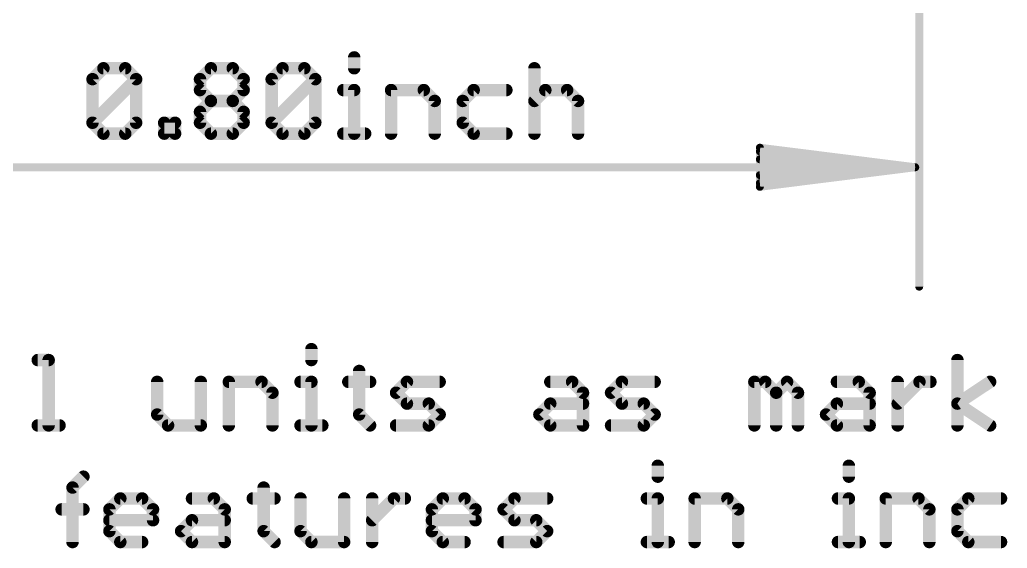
# Model space of a CAD drawing. Extents: x -40 to 67, y -21 to 32.
# Drawn here: x 5.64 to 21.76, y -10.54 to -1.91 of the extents above; entities that cross this region are included whole.
import ezdxf

# ---------------------------------------------------------------- set-up
doc = ezdxf.new("R2010")
doc.units = 0
doc.layers.add('47', color=253, linetype='CONTINUOUS')

msp = doc.modelspace()

# ---------------------------------------------------------------- linework, layer by layer
at = {"layer": '47'}
for points, const_width in [([(20.32, 0), (20.32, -6.268)], 0.13), ([(11.1004, -2.5232), (11.1004, -2.7012)], 0.2032), ([(6.8296, -2.8791), (7.0076, -2.7012)], 0.2032), ([(7.0076, -2.7012), (7.3635, -2.7012)], 0.2032), ([(7.3635, -2.7012), (7.5414, -2.8791)], 0.2032), ([(8.5837, -2.8791), (8.7616, -2.7012)], 0.2032), ([(8.7616, -2.7012), (9.1176, -2.7012)], 0.2032), ([(9.1176, -2.7012), (9.2955, -2.8791)], 0.2032), ([(9.7531, -2.8791), (9.931, -2.7012)], 0.2032), ([(9.931, -2.7012), (10.287, -2.7012)], 0.2032), ([(10.287, -2.7012), (10.4649, -2.8791)], 0.2032), ([(14.0409, -2.7012), (14.0409, -3.7689)], 0.2032), ([(6.8296, -3.591), (6.8296, -2.8791)], 0.2032), ([(6.8296, -3.591), (7.5414, -2.8791)], 0.2032), ([(7.5414, -2.8791), (7.5414, -3.591)], 0.2032), ([(8.5837, -3.0571), (8.5837, -2.8791)], 0.2032), ([(9.2955, -2.8791), (9.2955, -3.0571)], 0.2032), ([(9.7531, -3.591), (9.7531, -2.8791)], 0.2032), ([(9.7531, -3.591), (10.4649, -2.8791)], 0.2032), ([(10.4649, -2.8791), (10.4649, -3.591)], 0.2032), ([(8.7616, -3.235), (8.5837, -3.0571)], 0.2032), ([(9.2955, -3.0571), (9.1176, -3.235)], 0.2032), ([(10.9225, -3.0571), (11.1004, -3.0571)], 0.2032), ([(11.1004, -3.0571), (11.1004, -3.7689)], 0.2032), ([(11.7021, -3.7689), (11.7021, -3.0571)], 0.2032), ([(11.7021, -3.0571), (12.2359, -3.0571)], 0.2032), ([(12.2359, -3.0571), (12.4139, -3.235)], 0.2032), ([(13.0494, -3.0571), (12.8715, -3.235)], 0.2032), ([(13.5833, -3.0571), (13.0494, -3.0571)], 0.2032), ([(14.0409, -3.235), (14.2188, -3.0571)], 0.2032), ([(14.2188, -3.0571), (14.5747, -3.0571)], 0.2032), ([(14.5747, -3.0571), (14.7527, -3.235)], 0.2032), ([(8.5837, -3.413), (8.7616, -3.235)], 0.2032), ([(8.7616, -3.235), (9.1176, -3.235)], 0.2032), ([(9.1176, -3.235), (9.2955, -3.413)], 0.2032), ([(12.4139, -3.235), (12.4139, -3.7689)], 0.2032), ([(12.8715, -3.235), (12.8715, -3.591)], 0.2032), ([(14.7527, -3.235), (14.7527, -3.7689)], 0.2032), ([(8.5837, -3.591), (8.5837, -3.413)], 0.2032), ([(9.2955, -3.413), (9.2955, -3.591)], 0.2032), ([(7.0076, -3.7689), (6.8296, -3.591)], 0.2032), ([(7.5414, -3.591), (7.3635, -3.7689)], 0.2032), ([(7.999, -3.7689), (7.999, -3.591)], 0.2032), ([(7.999, -3.591), (8.1769, -3.591)], 0.2032), ([(8.1769, -3.591), (8.1769, -3.7689)], 0.2032), ([(8.7616, -3.7689), (8.5837, -3.591)], 0.2032), ([(9.2955, -3.591), (9.1176, -3.7689)], 0.2032), ([(9.931, -3.7689), (9.7531, -3.591)], 0.2032), ([(10.4649, -3.591), (10.287, -3.7689)], 0.2032), ([(12.8715, -3.591), (13.0494, -3.7689)], 0.2032), ([(7.3635, -3.7689), (7.0076, -3.7689)], 0.2032), ([(8.1769, -3.7689), (7.999, -3.7689)], 0.2032), ([(9.1176, -3.7689), (8.7616, -3.7689)], 0.2032), ([(10.287, -3.7689), (9.931, -3.7689)], 0.2032), ([(10.9225, -3.7689), (11.2784, -3.7689)], 0.2032), ([(13.0494, -3.7689), (13.5833, -3.7689)], 0.2032), ([(20.255, -4.318), (17.72, -3.9988)], 0.13), ([(17.72, -3.9988), (17.72, -4.6372)], 0.13), ([(20.255, -4.318), (17.72, -4.058)], 0.13), ([(20.255, -4.318), (17.72, -4.188)], 0.13), ([(0.065, -4.318), (20.255, -4.318)], 0.13), ([(17.72, -4.6372), (20.255, -4.318)], 0.13), ([(17.72, -4.448), (20.255, -4.318)], 0.13), ([(17.72, -4.578), (20.255, -4.318)], 0.13), ([(10.4017, -7.2887), (10.4017, -7.4667)], 0.2032), ([(5.936, -7.4667), (6.1139, -7.4667)], 0.2032), ([(6.1139, -7.4667), (6.1139, -8.5344)], 0.2032), ([(20.9432, -8.5344), (20.9432, -7.4667)], 0.2032), ([(11.1813, -7.6446), (11.1813, -8.3565)], 0.2032), ([(7.885, -7.8226), (7.885, -8.3565)], 0.2032), ([(8.5968, -8.5344), (8.5968, -7.8226)], 0.2032), ([(9.0544, -8.5344), (9.0544, -7.8226)], 0.2032), ([(9.0544, -7.8226), (9.5882, -7.8226)], 0.2032), ([(9.5882, -7.8226), (9.7662, -8.0005)], 0.2032), ([(10.2238, -7.8226), (10.4017, -7.8226)], 0.2032), ([(10.4017, -7.8226), (10.4017, -8.5344)], 0.2032), ([(11.0034, -7.8226), (11.3593, -7.8226)], 0.2032), ([(11.783, -8.0005), (11.9609, -7.8226)], 0.2032), ([(11.9609, -7.8226), (12.4948, -7.8226)], 0.2032), ([(14.2997, -7.8226), (14.6556, -7.8226)], 0.2032), ([(14.6556, -7.8226), (14.8336, -8.0005)], 0.2032), ([(15.2911, -8.0005), (15.4691, -7.8226)], 0.2032), ([(15.4691, -7.8226), (16.0029, -7.8226)], 0.2032), ([(17.6299, -8.5344), (17.6299, -7.8226)], 0.2032), ([(17.6299, -7.8226), (17.8079, -7.8226)], 0.2032), ([(17.8079, -7.8226), (17.9858, -8.0005)], 0.2032), ([(17.9858, -8.0005), (18.1638, -7.8226)], 0.2032), ([(18.1638, -7.8226), (18.3417, -8.0005)], 0.2032), ([(18.9773, -7.8226), (19.3332, -7.8226)], 0.2032), ([(19.3332, -7.8226), (19.5111, -8.0005)], 0.2032), ([(19.9687, -8.5344), (19.9687, -7.8226)], 0.2032), ([(19.9687, -8.1785), (20.3246, -7.8226)], 0.2032), ([(20.3246, -7.8226), (20.5026, -7.8226)], 0.2032), ([(20.9432, -8.1785), (21.4771, -7.8226)], 0.2032), ([(9.7662, -8.0005), (9.7662, -8.5344)], 0.2032), ([(11.9609, -8.1785), (11.783, -8.0005)], 0.2032), ([(14.8336, -8.0005), (14.8336, -8.5344)], 0.2032), ([(15.4691, -8.1785), (15.2911, -8.0005)], 0.2032), ([(17.9858, -8.0005), (17.9858, -8.5344)], 0.2032), ([(18.3417, -8.0005), (18.3417, -8.5344)], 0.2032), ([(19.5111, -8.0005), (19.5111, -8.5344)], 0.2032), ([(12.3168, -8.1785), (11.9609, -8.1785)], 0.2032), ([(12.4948, -8.3565), (12.3168, -8.1785)], 0.2032), ([(14.1217, -8.3565), (14.2997, -8.1785)], 0.2032), ([(14.2997, -8.1785), (14.8336, -8.1785)], 0.2032), ([(15.825, -8.1785), (15.4691, -8.1785)], 0.2032), ([(16.0029, -8.3565), (15.825, -8.1785)], 0.2032), ([(18.7993, -8.3565), (18.9773, -8.1785)], 0.2032), ([(18.9773, -8.1785), (19.5111, -8.1785)], 0.2032), ([(21.4771, -8.5344), (20.9432, -8.1785)], 0.2032), ([(7.885, -8.3565), (8.0629, -8.5344)], 0.2032), ([(11.1813, -8.3565), (11.3593, -8.5344)], 0.2032), ([(12.3168, -8.5344), (12.4948, -8.3565)], 0.2032), ([(14.2997, -8.5344), (14.1217, -8.3565)], 0.2032), ([(15.825, -8.5344), (16.0029, -8.3565)], 0.2032), ([(18.9773, -8.5344), (18.7993, -8.3565)], 0.2032), ([(5.936, -8.5344), (6.2919, -8.5344)], 0.2032), ([(8.0629, -8.5344), (8.5968, -8.5344)], 0.2032), ([(10.2238, -8.5344), (10.5797, -8.5344)], 0.2032), ([(11.783, -8.5344), (12.3168, -8.5344)], 0.2032), ([(14.8336, -8.5344), (14.2997, -8.5344)], 0.2032), ([(15.2911, -8.5344), (15.825, -8.5344)], 0.2032), ([(19.5111, -8.5344), (18.9773, -8.5344)], 0.2032), ([(16.0538, -9.1937), (16.0538, -9.3717)], 0.2032), ([(19.1722, -9.1937), (19.1722, -9.3717)], 0.2032), ([(6.5037, -9.5496), (6.6817, -9.3717)], 0.2032), ([(6.5037, -10.4394), (6.5037, -9.5496)], 0.2032), ([(9.6221, -9.5496), (9.6221, -10.2614)], 0.2032), ([(7.1054, -9.9055), (7.2833, -9.7276)], 0.2032), ([(7.2833, -9.7276), (7.6392, -9.7276)], 0.2032), ([(7.6392, -9.7276), (7.8172, -9.9055)], 0.2032), ([(8.4527, -9.7276), (8.8086, -9.7276)], 0.2032), ([(8.8086, -9.7276), (8.9866, -9.9055)], 0.2032), ([(9.4442, -9.7276), (9.8001, -9.7276)], 0.2032), ([(10.2238, -9.7276), (10.2238, -10.2614)], 0.2032), ([(10.9356, -10.4394), (10.9356, -9.7276)], 0.2032), ([(11.3932, -10.4394), (11.3932, -9.7276)], 0.2032), ([(11.3932, -10.0835), (11.7491, -9.7276)], 0.2032), ([(11.7491, -9.7276), (11.927, -9.7276)], 0.2032), ([(12.3677, -9.9055), (12.5456, -9.7276)], 0.2032), ([(12.5456, -9.7276), (12.9015, -9.7276)], 0.2032), ([(12.9015, -9.7276), (13.0795, -9.9055)], 0.2032), ([(13.537, -9.9055), (13.715, -9.7276)], 0.2032), ([(13.715, -9.7276), (14.2489, -9.7276)], 0.2032), ([(15.8758, -9.7276), (16.0538, -9.7276)], 0.2032), ([(16.0538, -9.7276), (16.0538, -10.4394)], 0.2032), ([(16.6554, -10.4394), (16.6554, -9.7276)], 0.2032), ([(16.6554, -9.7276), (17.1893, -9.7276)], 0.2032), ([(17.1893, -9.7276), (17.3672, -9.9055)], 0.2032), ([(18.9942, -9.7276), (19.1722, -9.7276)], 0.2032), ([(19.1722, -9.7276), (19.1722, -10.4394)], 0.2032), ([(19.7738, -10.4394), (19.7738, -9.7276)], 0.2032), ([(19.7738, -9.7276), (20.3077, -9.7276)], 0.2032), ([(20.3077, -9.7276), (20.4856, -9.9055)], 0.2032), ([(21.1212, -9.7276), (20.9432, -9.9055)], 0.2032), ([(21.655, -9.7276), (21.1212, -9.7276)], 0.2032), ([(6.3258, -9.9055), (6.6817, -9.9055)], 0.2032), ([(7.1054, -10.2614), (7.1054, -9.9055)], 0.2032), ([(7.8172, -9.9055), (7.8172, -10.0835)], 0.2032), ([(8.9866, -9.9055), (8.9866, -10.4394)], 0.2032), ([(12.3677, -10.2614), (12.3677, -9.9055)], 0.2032), ([(13.0795, -9.9055), (13.0795, -10.0835)], 0.2032), ([(13.715, -10.0835), (13.537, -9.9055)], 0.2032), ([(17.3672, -9.9055), (17.3672, -10.4394)], 0.2032), ([(20.4856, -9.9055), (20.4856, -10.4394)], 0.2032), ([(20.9432, -9.9055), (20.9432, -10.2614)], 0.2032), ([(7.8172, -10.0835), (7.1054, -10.0835)], 0.2032), ([(8.2748, -10.2614), (8.4527, -10.0835)], 0.2032), ([(8.4527, -10.0835), (8.9866, -10.0835)], 0.2032), ([(13.0795, -10.0835), (12.3677, -10.0835)], 0.2032), ([(14.0709, -10.0835), (13.715, -10.0835)], 0.2032), ([(14.2489, -10.2614), (14.0709, -10.0835)], 0.2032), ([(7.2833, -10.4394), (7.1054, -10.2614)], 0.2032), ([(8.4527, -10.4394), (8.2748, -10.2614)], 0.2032), ([(9.6221, -10.2614), (9.8001, -10.4394)], 0.2032), ([(10.2238, -10.2614), (10.4017, -10.4394)], 0.2032), ([(12.5456, -10.4394), (12.3677, -10.2614)], 0.2032), ([(14.0709, -10.4394), (14.2489, -10.2614)], 0.2032), ([(20.9432, -10.2614), (21.1212, -10.4394)], 0.2032), ([(7.6392, -10.4394), (7.2833, -10.4394)], 0.2032), ([(8.9866, -10.4394), (8.4527, -10.4394)], 0.2032), ([(10.4017, -10.4394), (10.9356, -10.4394)], 0.2032), ([(12.9015, -10.4394), (12.5456, -10.4394)], 0.2032), ([(13.537, -10.4394), (14.0709, -10.4394)], 0.2032), ([(15.8758, -10.4394), (16.2317, -10.4394)], 0.2032), ([(18.9942, -10.4394), (19.3501, -10.4394)], 0.2032), ([(21.1212, -10.4394), (21.655, -10.4394)], 0.2032)]:
    msp.add_lwpolyline(points, dxfattribs=dict(at, const_width=const_width))
for points, const_width in [([(11.1512, -2.5232, 1), (11.0496, -2.5232)], 0.1016), ([(7.0076, -2.6504, 1), (7.0076, -2.752)], 0.1016), ([(7.0435, -2.7371, 1), (6.9716, -2.6653)], 0.1016), ([(7.3994, -2.6653, 1), (7.3275, -2.7371)], 0.1016), ([(7.3635, -2.752, 1), (7.3635, -2.6504)], 0.1016), ([(8.7616, -2.6504, 1), (8.7616, -2.752)], 0.1016), ([(8.7976, -2.7371, 1), (8.7257, -2.6653)], 0.1016), ([(9.1535, -2.6653, 1), (9.0816, -2.7371)], 0.1016), ([(9.1176, -2.752, 1), (9.1176, -2.6504)], 0.1016), ([(9.931, -2.6504, 1), (9.931, -2.752)], 0.1016), ([(9.967, -2.7371, 1), (9.8951, -2.6653)], 0.1016), ([(10.3229, -2.6653, 1), (10.251, -2.7371)], 0.1016), ([(10.287, -2.752, 1), (10.287, -2.6504)], 0.1016), ([(11.0496, -2.7012, 1), (11.1512, -2.7012)], 0.1016), ([(14.0917, -2.7012, 1), (13.9901, -2.7012)], 0.1016), ([(6.8804, -2.8791, 1), (6.7788, -2.8791)], 0.1016), ([(6.7937, -2.8432, 1), (6.8655, -2.9151)], 0.1016), ([(7.5922, -2.8791, 1), (7.4906, -2.8791)], 0.1016), ([(7.5773, -2.9151, 1), (7.5055, -2.8432)], 0.1016), ([(7.5055, -2.9151, 1), (7.5773, -2.8432)], 0.1016), ([(8.6345, -2.8791, 1), (8.5329, -2.8791)], 0.1016), ([(8.5478, -2.8432, 1), (8.6196, -2.9151)], 0.1016), ([(9.3463, -2.8791, 1), (9.2447, -2.8791)], 0.1016), ([(9.2596, -2.9151, 1), (9.3314, -2.8432)], 0.1016), ([(9.8039, -2.8791, 1), (9.7023, -2.8791)], 0.1016), ([(9.7172, -2.8432, 1), (9.789, -2.9151)], 0.1016), ([(10.5157, -2.8791, 1), (10.4141, -2.8791)], 0.1016), ([(10.5008, -2.9151, 1), (10.429, -2.8432)], 0.1016), ([(10.429, -2.9151, 1), (10.5008, -2.8432)], 0.1016), ([(8.6196, -3.0212, 1), (8.5478, -3.093)], 0.1016), ([(8.5329, -3.0571, 1), (8.6345, -3.0571)], 0.1016), ([(9.2447, -3.0571, 1), (9.3463, -3.0571)], 0.1016), ([(9.3314, -3.093, 1), (9.2596, -3.0212)], 0.1016), ([(10.9225, -3.0063, 1), (10.9225, -3.1079)], 0.1016), ([(11.1512, -3.0571, 1), (11.0496, -3.0571)], 0.1016), ([(11.1004, -3.1079, 1), (11.1004, -3.0063)], 0.1016), ([(11.7529, -3.0571, 1), (11.6513, -3.0571)], 0.1016), ([(11.7021, -3.0063, 1), (11.7021, -3.1079)], 0.1016), ([(12.2719, -3.0212, 1), (12.2, -3.093)], 0.1016), ([(12.2359, -3.1079, 1), (12.2359, -3.0063)], 0.1016), ([(13.0494, -3.0063, 1), (13.0494, -3.1079)], 0.1016), ([(13.0854, -3.093, 1), (13.0135, -3.0212)], 0.1016), ([(13.5833, -3.1079, 1), (13.5833, -3.0063)], 0.1016), ([(14.2188, -3.0063, 1), (14.2188, -3.1079)], 0.1016), ([(14.2548, -3.093, 1), (14.1829, -3.0212)], 0.1016), ([(14.6107, -3.0212, 1), (14.5388, -3.093)], 0.1016), ([(14.5747, -3.1079, 1), (14.5747, -3.0063)], 0.1016), ([(8.7616, -3.1842, 1), (8.7616, -3.2858)], 0.1016), ([(8.7976, -3.271, 1), (8.7257, -3.1991)], 0.1016), ([(8.7257, -3.271, 1), (8.7976, -3.1991)], 0.1016), ([(9.1535, -3.1991, 1), (9.0816, -3.271)], 0.1016), ([(9.0816, -3.1991, 1), (9.1535, -3.271)], 0.1016), ([(9.1176, -3.2858, 1), (9.1176, -3.1842)], 0.1016), ([(12.4647, -3.235, 1), (12.3631, -3.235)], 0.1016), ([(12.378, -3.271, 1), (12.4498, -3.1991)], 0.1016), ([(12.9223, -3.235, 1), (12.8207, -3.235)], 0.1016), ([(12.8356, -3.1991, 1), (12.9074, -3.271)], 0.1016), ([(14.005, -3.1991, 1), (14.0768, -3.271)], 0.1016), ([(14.8035, -3.235, 1), (14.7019, -3.235)], 0.1016), ([(14.7168, -3.271, 1), (14.7886, -3.1991)], 0.1016), ([(8.6345, -3.413, 1), (8.5329, -3.413)], 0.1016), ([(8.5478, -3.3771, 1), (8.6196, -3.4489)], 0.1016), ([(9.3463, -3.413, 1), (9.2447, -3.413)], 0.1016), ([(9.2596, -3.4489, 1), (9.3314, -3.3771)], 0.1016), ([(6.8655, -3.555, 1), (6.7937, -3.6269)], 0.1016), ([(6.7937, -3.555, 1), (6.8655, -3.6269)], 0.1016), ([(6.7788, -3.591, 1), (6.8804, -3.591)], 0.1016), ([(7.4906, -3.591, 1), (7.5922, -3.591)], 0.1016), ([(7.5773, -3.6269, 1), (7.5055, -3.555)], 0.1016), ([(8.0498, -3.591, 1), (7.9482, -3.591)], 0.1016), ([(7.999, -3.5402, 1), (7.999, -3.6418)], 0.1016), ([(8.2278, -3.591, 1), (8.1261, -3.591)], 0.1016), ([(8.1769, -3.6418, 1), (8.1769, -3.5402)], 0.1016), ([(8.6196, -3.555, 1), (8.5478, -3.6269)], 0.1016), ([(8.5329, -3.591, 1), (8.6345, -3.591)], 0.1016), ([(9.2447, -3.591, 1), (9.3463, -3.591)], 0.1016), ([(9.3314, -3.6269, 1), (9.2596, -3.555)], 0.1016), ([(9.789, -3.555, 1), (9.7172, -3.6269)], 0.1016), ([(9.7172, -3.555, 1), (9.789, -3.6269)], 0.1016), ([(9.7023, -3.591, 1), (9.8039, -3.591)], 0.1016), ([(10.4141, -3.591, 1), (10.5157, -3.591)], 0.1016), ([(10.5008, -3.6269, 1), (10.429, -3.555)], 0.1016), ([(12.9074, -3.555, 1), (12.8356, -3.6269)], 0.1016), ([(12.8207, -3.591, 1), (12.9223, -3.591)], 0.1016), ([(7.0076, -3.7181, 1), (7.0076, -3.8197)], 0.1016), ([(6.9716, -3.8048, 1), (7.0435, -3.733)], 0.1016), ([(7.3275, -3.733, 1), (7.3994, -3.8048)], 0.1016), ([(7.3635, -3.8197, 1), (7.3635, -3.7181)], 0.1016), ([(7.999, -3.7181, 1), (7.999, -3.8197)], 0.1016), ([(8.1769, -3.8197, 1), (8.1769, -3.7181)], 0.1016), ([(8.7616, -3.7181, 1), (8.7616, -3.8197)], 0.1016), ([(8.7257, -3.8048, 1), (8.7976, -3.733)], 0.1016), ([(9.0816, -3.733, 1), (9.1535, -3.8048)], 0.1016), ([(9.1176, -3.8197, 1), (9.1176, -3.7181)], 0.1016), ([(9.931, -3.7181, 1), (9.931, -3.8197)], 0.1016), ([(9.8951, -3.8048, 1), (9.967, -3.733)], 0.1016), ([(10.251, -3.733, 1), (10.3229, -3.8048)], 0.1016), ([(10.287, -3.8197, 1), (10.287, -3.7181)], 0.1016), ([(10.9225, -3.7181, 1), (10.9225, -3.8197)], 0.1016), ([(11.2784, -3.8197, 1), (11.2784, -3.7181)], 0.1016), ([(13.0494, -3.7181, 1), (13.0494, -3.8197)], 0.1016), ([(13.0135, -3.8048, 1), (13.0854, -3.733)], 0.1016), ([(13.5833, -3.8197, 1), (13.5833, -3.7181)], 0.1016), ([(7.9482, -3.7689, 1), (8.0498, -3.7689)], 0.1016), ([(8.1261, -3.7689, 1), (8.2278, -3.7689)], 0.1016), ([(11.0496, -3.7689, 1), (11.1512, -3.7689)], 0.1016), ([(11.6513, -3.7689, 1), (11.7529, -3.7689)], 0.1016), ([(12.3631, -3.7689, 1), (12.4647, -3.7689)], 0.1016), ([(13.9901, -3.7689, 1), (14.0917, -3.7689)], 0.1016), ([(14.7019, -3.7689, 1), (14.8035, -3.7689)], 0.1016), ([(17.7241, -3.9665, 1), (17.7159, -4.031)], 0.065), ([(17.7525, -3.9988, 1), (17.6875, -3.9988)], 0.065), ([(17.7233, -4.0257, 1), (17.7167, -4.0903)], 0.065), ([(17.7217, -4.1555, 1), (17.7183, -4.2205)], 0.065), ([(20.2591, -4.3502, 1), (20.2509, -4.2858)], 0.065), ([(20.2509, -4.3502, 1), (20.2591, -4.2858)], 0.065), ([(20.2583, -4.3503, 1), (20.2517, -4.2857)], 0.065), ([(20.2517, -4.3503, 1), (20.2583, -4.2857)], 0.065), ([(20.2533, -4.3505, 1), (20.2567, -4.2855)], 0.065), ([(20.2567, -4.3505, 1), (20.2533, -4.2855)], 0.065), ([(20.255, -4.3505, 1), (20.255, -4.2855)], 0.065), ([(17.7183, -4.4155, 1), (17.7217, -4.4805)], 0.065), ([(17.7167, -4.5457, 1), (17.7233, -4.6103)], 0.065), ([(17.7159, -4.605, 1), (17.7241, -4.6695)], 0.065), ([(17.6875, -4.6372, 1), (17.7525, -4.6372)], 0.065), ([(20.2875, -6.268, 1), (20.3525, -6.268)], 0.065), ([(10.4525, -7.2887, 1), (10.3509, -7.2887)], 0.1016), ([(5.936, -7.4159, 1), (5.936, -7.5175)], 0.1016), ([(6.1647, -7.4667, 1), (6.0631, -7.4667)], 0.1016), ([(6.1139, -7.5175, 1), (6.1139, -7.4159)], 0.1016), ([(20.994, -7.4667, 1), (20.8924, -7.4667)], 0.1016), ([(10.3509, -7.4667, 1), (10.4525, -7.4667)], 0.1016), ([(11.2321, -7.6446, 1), (11.1305, -7.6446)], 0.1016), ([(7.9358, -7.8226, 1), (7.8342, -7.8226)], 0.1016), ([(8.6476, -7.8226, 1), (8.546, -7.8226)], 0.1016), ([(9.1052, -7.8226, 1), (9.0036, -7.8226)], 0.1016), ([(9.0544, -7.7718, 1), (9.0544, -7.8734)], 0.1016), ([(9.6241, -7.7867, 1), (9.5523, -7.8585)], 0.1016), ([(9.5882, -7.8734, 1), (9.5882, -7.7718)], 0.1016), ([(10.2238, -7.7718, 1), (10.2238, -7.8734)], 0.1016), ([(10.4525, -7.8226, 1), (10.3509, -7.8226)], 0.1016), ([(10.4017, -7.8734, 1), (10.4017, -7.7718)], 0.1016), ([(11.0034, -7.7718, 1), (11.0034, -7.8734)], 0.1016), ([(11.3593, -7.8734, 1), (11.3593, -7.7718)], 0.1016), ([(11.9609, -7.7718, 1), (11.9609, -7.8734)], 0.1016), ([(11.9968, -7.8585, 1), (11.925, -7.7867)], 0.1016), ([(12.4948, -7.8734, 1), (12.4948, -7.7718)], 0.1016), ([(14.2997, -7.7718, 1), (14.2997, -7.8734)], 0.1016), ([(14.6915, -7.7867, 1), (14.6197, -7.8585)], 0.1016), ([(14.6556, -7.8734, 1), (14.6556, -7.7718)], 0.1016), ([(15.4691, -7.7718, 1), (15.4691, -7.8734)], 0.1016), ([(15.505, -7.8585, 1), (15.4332, -7.7867)], 0.1016), ([(16.0029, -7.8734, 1), (16.0029, -7.7718)], 0.1016), ([(17.6807, -7.8226, 1), (17.5791, -7.8226)], 0.1016), ([(17.6299, -7.7718, 1), (17.6299, -7.8734)], 0.1016), ([(17.8438, -7.7867, 1), (17.772, -7.8585)], 0.1016), ([(17.8079, -7.8734, 1), (17.8079, -7.7718)], 0.1016), ([(18.1997, -7.7867, 1), (18.1279, -7.8585)], 0.1016), ([(18.1997, -7.8585, 1), (18.1279, -7.7867)], 0.1016), ([(18.9773, -7.7718, 1), (18.9773, -7.8734)], 0.1016), ([(19.3691, -7.7867, 1), (19.2973, -7.8585)], 0.1016), ([(19.3332, -7.8734, 1), (19.3332, -7.7718)], 0.1016), ([(20.0195, -7.8226, 1), (19.9179, -7.8226)], 0.1016), ([(20.3246, -7.7718, 1), (20.3246, -7.8734)], 0.1016), ([(20.3606, -7.8585, 1), (20.2887, -7.7867)], 0.1016), ([(20.5026, -7.8734, 1), (20.5026, -7.7718)], 0.1016), ([(21.5053, -7.8649, 1), (21.4489, -7.7803)], 0.1016), ([(9.817, -8.0005, 1), (9.7154, -8.0005)], 0.1016), ([(9.7302, -8.0365, 1), (9.8021, -7.9646)], 0.1016), ([(11.8189, -7.9646, 1), (11.747, -8.0365)], 0.1016), ([(11.747, -7.9646, 1), (11.8189, -8.0365)], 0.1016), ([(14.8844, -8.0005, 1), (14.7828, -8.0005)], 0.1016), ([(14.7976, -8.0365, 1), (14.8695, -7.9646)], 0.1016), ([(15.3271, -7.9646, 1), (15.2552, -8.0365)], 0.1016), ([(15.2552, -7.9646, 1), (15.3271, -8.0365)], 0.1016), ([(18.0366, -8.0005, 1), (17.935, -8.0005)], 0.1016), ([(17.9499, -7.9646, 1), (18.0218, -8.0365)], 0.1016), ([(17.9499, -8.0365, 1), (18.0218, -7.9646)], 0.1016), ([(18.3925, -8.0005, 1), (18.2909, -8.0005)], 0.1016), ([(18.3058, -8.0365, 1), (18.3777, -7.9646)], 0.1016), ([(19.5619, -8.0005, 1), (19.4603, -8.0005)], 0.1016), ([(19.4752, -8.0365, 1), (19.5471, -7.9646)], 0.1016), ([(11.9609, -8.1277, 1), (11.9609, -8.2293)], 0.1016), ([(11.925, -8.2144, 1), (11.9968, -8.1426)], 0.1016), ([(12.3527, -8.1426, 1), (12.2809, -8.2144)], 0.1016), ([(12.3168, -8.2293, 1), (12.3168, -8.1277)], 0.1016), ([(14.2997, -8.1277, 1), (14.2997, -8.2293)], 0.1016), ([(14.3356, -8.2144, 1), (14.2638, -8.1426)], 0.1016), ([(14.8336, -8.2293, 1), (14.8336, -8.1277)], 0.1016), ([(15.4691, -8.1277, 1), (15.4691, -8.2293)], 0.1016), ([(15.4332, -8.2144, 1), (15.505, -8.1426)], 0.1016), ([(15.8609, -8.1426, 1), (15.7891, -8.2144)], 0.1016), ([(15.825, -8.2293, 1), (15.825, -8.1277)], 0.1016), ([(18.9773, -8.1277, 1), (18.9773, -8.2293)], 0.1016), ([(19.0132, -8.2144, 1), (18.9414, -8.1426)], 0.1016), ([(19.5111, -8.2293, 1), (19.5111, -8.1277)], 0.1016), ([(19.9328, -8.1426, 1), (20.0046, -8.2144)], 0.1016), ([(20.9714, -8.1362, 1), (20.915, -8.2208)], 0.1016), ([(20.915, -8.1362, 1), (20.9714, -8.2208)], 0.1016), ([(7.9209, -8.3205, 1), (7.849, -8.3924)], 0.1016), ([(7.8342, -8.3565, 1), (7.9358, -8.3565)], 0.1016), ([(11.2172, -8.3205, 1), (11.1454, -8.3924)], 0.1016), ([(11.1305, -8.3565, 1), (11.2321, -8.3565)], 0.1016), ([(12.5307, -8.3924, 1), (12.4588, -8.3205)], 0.1016), ([(12.4588, -8.3924, 1), (12.5307, -8.3205)], 0.1016), ([(14.1577, -8.3205, 1), (14.0858, -8.3924)], 0.1016), ([(14.0858, -8.3205, 1), (14.1577, -8.3924)], 0.1016), ([(16.0389, -8.3924, 1), (15.967, -8.3205)], 0.1016), ([(15.967, -8.3924, 1), (16.0389, -8.3205)], 0.1016), ([(18.8353, -8.3205, 1), (18.7634, -8.3924)], 0.1016), ([(18.7634, -8.3205, 1), (18.8353, -8.3924)], 0.1016), ([(5.936, -8.4836, 1), (5.936, -8.5852)], 0.1016), ([(6.0631, -8.5344, 1), (6.1647, -8.5344)], 0.1016), ([(6.2919, -8.5852, 1), (6.2919, -8.4836)], 0.1016), ([(8.0629, -8.4836, 1), (8.0629, -8.5852)], 0.1016), ([(8.027, -8.5703, 1), (8.0988, -8.4985)], 0.1016), ([(8.546, -8.5344, 1), (8.6476, -8.5344)], 0.1016), ([(8.5968, -8.5852, 1), (8.5968, -8.4836)], 0.1016), ([(9.0036, -8.5344, 1), (9.1052, -8.5344)], 0.1016), ([(9.7154, -8.5344, 1), (9.817, -8.5344)], 0.1016), ([(10.2238, -8.4836, 1), (10.2238, -8.5852)], 0.1016), ([(10.3509, -8.5344, 1), (10.4525, -8.5344)], 0.1016), ([(10.5797, -8.5852, 1), (10.5797, -8.4836)], 0.1016), ([(11.3233, -8.5703, 1), (11.3952, -8.4985)], 0.1016), ([(11.783, -8.4836, 1), (11.783, -8.5852)], 0.1016), ([(12.2809, -8.4985, 1), (12.3527, -8.5703)], 0.1016), ([(12.3168, -8.5852, 1), (12.3168, -8.4836)], 0.1016), ([(14.2997, -8.4836, 1), (14.2997, -8.5852)], 0.1016), ([(14.2638, -8.5703, 1), (14.3356, -8.4985)], 0.1016), ([(14.7828, -8.5344, 1), (14.8844, -8.5344)], 0.1016), ([(14.8336, -8.5852, 1), (14.8336, -8.4836)], 0.1016), ([(15.2911, -8.4836, 1), (15.2911, -8.5852)], 0.1016), ([(15.7891, -8.4985, 1), (15.8609, -8.5703)], 0.1016), ([(15.825, -8.5852, 1), (15.825, -8.4836)], 0.1016), ([(17.5791, -8.5344, 1), (17.6807, -8.5344)], 0.1016), ([(17.935, -8.5344, 1), (18.0366, -8.5344)], 0.1016), ([(18.2909, -8.5344, 1), (18.3925, -8.5344)], 0.1016), ([(18.9773, -8.4836, 1), (18.9773, -8.5852)], 0.1016), ([(18.9414, -8.5703, 1), (19.0132, -8.4985)], 0.1016), ([(19.4603, -8.5344, 1), (19.5619, -8.5344)], 0.1016), ([(19.5111, -8.5852, 1), (19.5111, -8.4836)], 0.1016), ([(19.9179, -8.5344, 1), (20.0195, -8.5344)], 0.1016), ([(20.8924, -8.5344, 1), (20.994, -8.5344)], 0.1016), ([(21.4489, -8.5767, 1), (21.5053, -8.4921)], 0.1016), ([(16.1046, -9.1937, 1), (16.003, -9.1937)], 0.1016), ([(19.223, -9.1937, 1), (19.1214, -9.1937)], 0.1016), ([(6.7176, -9.4076, 1), (6.6458, -9.3358)], 0.1016), ([(16.003, -9.3717, 1), (16.1046, -9.3717)], 0.1016), ([(19.1214, -9.3717, 1), (19.223, -9.3717)], 0.1016), ([(6.5545, -9.5496, 1), (6.4529, -9.5496)], 0.1016), ([(6.4678, -9.5137, 1), (6.5396, -9.5856)], 0.1016), ([(9.6729, -9.5496, 1), (9.5713, -9.5496)], 0.1016), ([(7.2833, -9.6768, 1), (7.2833, -9.7784)], 0.1016), ([(7.3192, -9.7635, 1), (7.2474, -9.6917)], 0.1016), ([(7.6751, -9.6917, 1), (7.6033, -9.7635)], 0.1016), ([(7.6392, -9.7784, 1), (7.6392, -9.6768)], 0.1016), ([(8.4527, -9.6768, 1), (8.4527, -9.7784)], 0.1016), ([(8.8445, -9.6917, 1), (8.7727, -9.7635)], 0.1016), ([(8.8086, -9.7784, 1), (8.8086, -9.6768)], 0.1016), ([(9.4442, -9.6768, 1), (9.4442, -9.7784)], 0.1016), ([(9.8001, -9.7784, 1), (9.8001, -9.6768)], 0.1016), ([(10.2746, -9.7276, 1), (10.173, -9.7276)], 0.1016), ([(10.9864, -9.7276, 1), (10.8848, -9.7276)], 0.1016), ([(11.444, -9.7276, 1), (11.3424, -9.7276)], 0.1016), ([(11.7491, -9.6768, 1), (11.7491, -9.7784)], 0.1016), ([(11.785, -9.7635, 1), (11.7131, -9.6917)], 0.1016), ([(11.927, -9.7784, 1), (11.927, -9.6768)], 0.1016), ([(12.5456, -9.6768, 1), (12.5456, -9.7784)], 0.1016), ([(12.5815, -9.7635, 1), (12.5097, -9.6917)], 0.1016), ([(12.9374, -9.6917, 1), (12.8656, -9.7635)], 0.1016), ([(12.9015, -9.7784, 1), (12.9015, -9.6768)], 0.1016), ([(13.715, -9.6768, 1), (13.715, -9.7784)], 0.1016), ([(13.7509, -9.7635, 1), (13.6791, -9.6917)], 0.1016), ([(14.2489, -9.7784, 1), (14.2489, -9.6768)], 0.1016), ([(15.8758, -9.6768, 1), (15.8758, -9.7784)], 0.1016), ([(16.1046, -9.7276, 1), (16.003, -9.7276)], 0.1016), ([(16.0538, -9.7784, 1), (16.0538, -9.6768)], 0.1016), ([(16.7062, -9.7276, 1), (16.6046, -9.7276)], 0.1016), ([(16.6554, -9.6768, 1), (16.6554, -9.7784)], 0.1016), ([(17.2252, -9.6917, 1), (17.1534, -9.7635)], 0.1016), ([(17.1893, -9.7784, 1), (17.1893, -9.6768)], 0.1016), ([(18.9942, -9.6768, 1), (18.9942, -9.7784)], 0.1016), ([(19.223, -9.7276, 1), (19.1214, -9.7276)], 0.1016), ([(19.1722, -9.7784, 1), (19.1722, -9.6768)], 0.1016), ([(19.8246, -9.7276, 1), (19.723, -9.7276)], 0.1016), ([(19.7738, -9.6768, 1), (19.7738, -9.7784)], 0.1016), ([(20.3436, -9.6917, 1), (20.2718, -9.7635)], 0.1016), ([(20.3077, -9.7784, 1), (20.3077, -9.6768)], 0.1016), ([(21.1212, -9.6768, 1), (21.1212, -9.7784)], 0.1016), ([(21.1571, -9.7635, 1), (21.0853, -9.6917)], 0.1016), ([(21.655, -9.7784, 1), (21.655, -9.6768)], 0.1016), ([(6.3258, -9.8547, 1), (6.3258, -9.9563)], 0.1016), ([(6.6817, -9.9563, 1), (6.6817, -9.8547)], 0.1016), ([(7.0694, -9.8696, 1), (7.1413, -9.9415)], 0.1016), ([(7.1562, -9.9055, 1), (7.0546, -9.9055)], 0.1016), ([(7.868, -9.9055, 1), (7.7664, -9.9055)], 0.1016), ([(7.7813, -9.9415, 1), (7.8531, -9.8696)], 0.1016), ([(9.0374, -9.9055, 1), (8.9358, -9.9055)], 0.1016), ([(8.9506, -9.9415, 1), (9.0225, -9.8696)], 0.1016), ([(12.3317, -9.8696, 1), (12.4036, -9.9415)], 0.1016), ([(12.4185, -9.9055, 1), (12.3169, -9.9055)], 0.1016), ([(13.1303, -9.9055, 1), (13.0287, -9.9055)], 0.1016), ([(13.0435, -9.9415, 1), (13.1154, -9.8696)], 0.1016), ([(13.573, -9.8696, 1), (13.5011, -9.9415)], 0.1016), ([(13.5011, -9.8696, 1), (13.573, -9.9415)], 0.1016), ([(17.418, -9.9055, 1), (17.3164, -9.9055)], 0.1016), ([(17.3313, -9.9415, 1), (17.4032, -9.8696)], 0.1016), ([(20.5364, -9.9055, 1), (20.4348, -9.9055)], 0.1016), ([(20.4497, -9.9415, 1), (20.5216, -9.8696)], 0.1016), ([(20.994, -9.9055, 1), (20.8924, -9.9055)], 0.1016), ([(20.9073, -9.8696, 1), (20.9791, -9.9415)], 0.1016), ([(7.1054, -10.0327, 1), (7.1054, -10.1343)], 0.1016), ([(7.8172, -10.1343, 1), (7.8172, -10.0327)], 0.1016), ([(8.4527, -10.0327, 1), (8.4527, -10.1343)], 0.1016), ([(8.4886, -10.1194, 1), (8.4168, -10.0476)], 0.1016), ([(8.9866, -10.1343, 1), (8.9866, -10.0327)], 0.1016), ([(12.3677, -10.0327, 1), (12.3677, -10.1343)], 0.1016), ([(13.0795, -10.1343, 1), (13.0795, -10.0327)], 0.1016), ([(13.715, -10.0327, 1), (13.715, -10.1343)], 0.1016), ([(14.1068, -10.0476, 1), (14.035, -10.1194)], 0.1016), ([(14.0709, -10.1343, 1), (14.0709, -10.0327)], 0.1016), ([(7.7664, -10.0835, 1), (7.868, -10.0835)], 0.1016), ([(11.3572, -10.0476, 1), (11.4291, -10.1194)], 0.1016), ([(13.0287, -10.0835, 1), (13.1303, -10.0835)], 0.1016), ([(13.6791, -10.1194, 1), (13.7509, -10.0476)], 0.1016), ([(7.1413, -10.2255, 1), (7.0694, -10.2974)], 0.1016), ([(7.0546, -10.2614, 1), (7.1562, -10.2614)], 0.1016), ([(8.3107, -10.2255, 1), (8.2388, -10.2974)], 0.1016), ([(8.2388, -10.2255, 1), (8.3107, -10.2974)], 0.1016), ([(9.658, -10.2255, 1), (9.5862, -10.2974)], 0.1016), ([(9.5713, -10.2614, 1), (9.6729, -10.2614)], 0.1016), ([(10.2597, -10.2255, 1), (10.1878, -10.2974)], 0.1016), ([(10.173, -10.2614, 1), (10.2746, -10.2614)], 0.1016), ([(12.4036, -10.2255, 1), (12.3317, -10.2974)], 0.1016), ([(12.3169, -10.2614, 1), (12.4185, -10.2614)], 0.1016), ([(14.2848, -10.2974, 1), (14.2129, -10.2255)], 0.1016), ([(14.2129, -10.2974, 1), (14.2848, -10.2255)], 0.1016), ([(20.9791, -10.2255, 1), (20.9073, -10.2974)], 0.1016), ([(20.8924, -10.2614, 1), (20.994, -10.2614)], 0.1016), ([(6.4529, -10.4394, 1), (6.5545, -10.4394)], 0.1016), ([(7.2833, -10.3886, 1), (7.2833, -10.4902)], 0.1016), ([(7.2474, -10.4753, 1), (7.3192, -10.4035)], 0.1016), ([(7.6392, -10.4902, 1), (7.6392, -10.3886)], 0.1016), ([(8.4527, -10.3886, 1), (8.4527, -10.4902)], 0.1016), ([(8.4168, -10.4753, 1), (8.4886, -10.4035)], 0.1016), ([(8.9358, -10.4394, 1), (9.0374, -10.4394)], 0.1016), ([(8.9866, -10.4902, 1), (8.9866, -10.3886)], 0.1016), ([(9.7641, -10.4753, 1), (9.836, -10.4035)], 0.1016), ([(10.4017, -10.3886, 1), (10.4017, -10.4902)], 0.1016), ([(10.3658, -10.4753, 1), (10.4376, -10.4035)], 0.1016), ([(10.8848, -10.4394, 1), (10.9864, -10.4394)], 0.1016), ([(10.9356, -10.4902, 1), (10.9356, -10.3886)], 0.1016), ([(11.3424, -10.4394, 1), (11.444, -10.4394)], 0.1016), ([(12.5456, -10.3886, 1), (12.5456, -10.4902)], 0.1016), ([(12.5097, -10.4753, 1), (12.5815, -10.4035)], 0.1016), ([(12.9015, -10.4902, 1), (12.9015, -10.3886)], 0.1016), ([(13.537, -10.3886, 1), (13.537, -10.4902)], 0.1016), ([(14.035, -10.4035, 1), (14.1068, -10.4753)], 0.1016), ([(14.0709, -10.4902, 1), (14.0709, -10.3886)], 0.1016), ([(15.8758, -10.3886, 1), (15.8758, -10.4902)], 0.1016), ([(16.003, -10.4394, 1), (16.1046, -10.4394)], 0.1016), ([(16.2317, -10.4902, 1), (16.2317, -10.3886)], 0.1016), ([(16.6046, -10.4394, 1), (16.7062, -10.4394)], 0.1016), ([(17.3164, -10.4394, 1), (17.418, -10.4394)], 0.1016), ([(18.9942, -10.3886, 1), (18.9942, -10.4902)], 0.1016), ([(19.1214, -10.4394, 1), (19.223, -10.4394)], 0.1016), ([(19.3501, -10.4902, 1), (19.3501, -10.3886)], 0.1016), ([(19.723, -10.4394, 1), (19.8246, -10.4394)], 0.1016), ([(20.4348, -10.4394, 1), (20.5364, -10.4394)], 0.1016), ([(21.1212, -10.3886, 1), (21.1212, -10.4902)], 0.1016), ([(21.0853, -10.4753, 1), (21.1571, -10.4035)], 0.1016), ([(21.655, -10.4902, 1), (21.655, -10.3886)], 0.1016)]:
    msp.add_lwpolyline(points, format="xyb", dxfattribs=dict(at, const_width=const_width))

doc.saveas('drawing.dxf')
